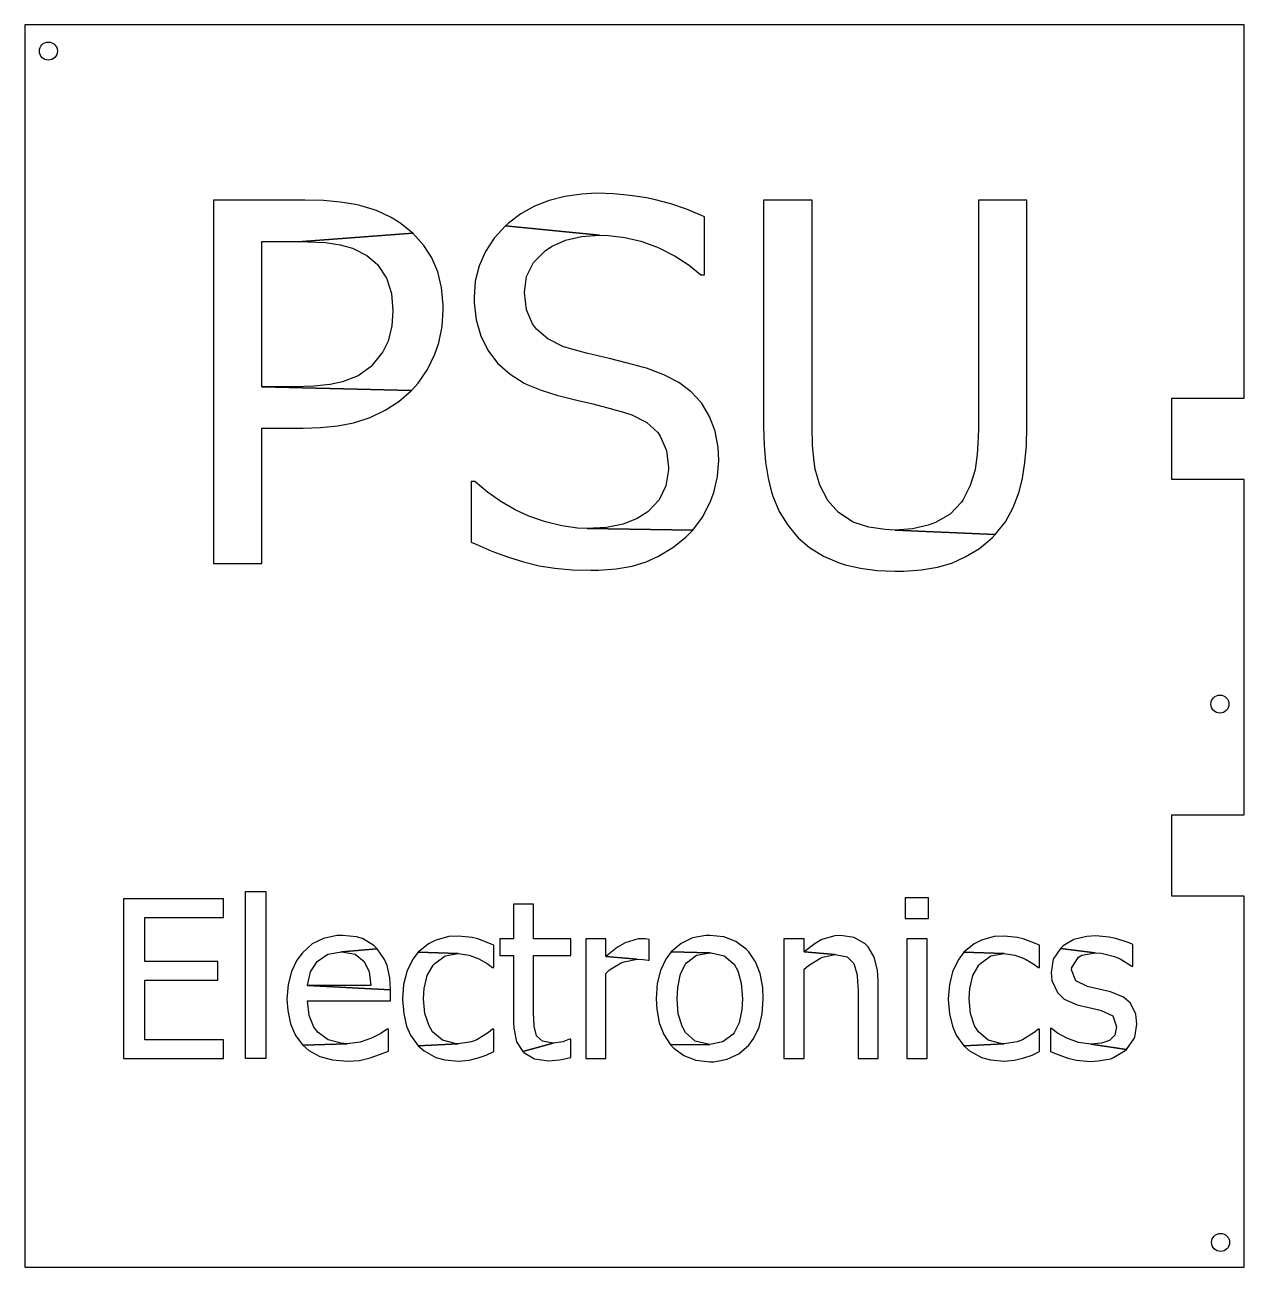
# Model space of a CAD drawing. Extents: x -67 to 67, y -57 to 80.
import ezdxf

# ---------------------------------------------------------------- set-up
doc = ezdxf.new("R2010")
doc.units = 0
doc.layers.get('0').update_dxf_attribs({"linetype": 'CONTINUOUS'})
doc.layers.add('ENGRAVE', color=7, linetype='CONTINUOUS')

msp = doc.modelspace()

# ---------------------------------------------------------------- linework, layer by layer
msp.add_lwpolyline([(59.38, -7.15), (67.38, -7.15), (67.38, 29.93), (59.38, 29.93), (59.38, 38.93), (67.38, 38.93), (67.38, 80.21), (-67.42, 80.21), (-67.42, -57.19), (67.38, -57.19), (67.38, -16.15), (59.38, -16.15)], close=True)
for centre in [(-64.82, 77.31), (64.7, 5.09), (64.77, -54.45)]:
    msp.add_circle(centre, 1)
at = {"layer": 'ENGRAVE', "color": 139}
for points in [[(-36.45, 60.83), (-46.55, 60.83), (-46.55, 20.62), (-41.21, 20.62), (-41.21, 35.61), (-36.67, 35.61), (-34.72, 35.67), (-32.81, 35.86), (-31.09, 36.19), (-29.57, 36.66), (-29.24, 36.8), (-27.58, 37.58), (-26.06, 38.57), (-24.68, 39.76), (-41.21, 40.17), (-41.21, 56.25), (-36.78, 56.25), (-24.52, 57.17), (-25.95, 58.32), (-26.92, 58.92), (-28.56, 59.68), (-30.37, 60.25), (-30.88, 60.35), (-32.55, 60.62), (-34.41, 60.78)], [(-4.23, 61.58), (-5.85, 61.5), (-7.72, 61.24), (-9.47, 60.8), (-11.09, 60.15), (-12.59, 59.31), (-13.96, 58.28), (-14.29, 57.97), (-3.88, 56.96), (-2.9, 56.92), (-1.09, 56.7), (0.68, 56.29), (2.4, 55.65), (2.73, 55.51), (4.47, 54.62), (6.01, 53.64), (7.31, 52.57), (7.72, 52.57), (7.72, 58.98), (7.39, 59.14), (5.73, 59.82), (4, 60.43), (2.17, 60.89), (1.29, 61.07), (-0.5, 61.34), (-2.34, 61.52)], [(19.61, 60.83), (14.25, 60.83), (14.25, 35.74), (14.31, 33.74), (14.47, 31.83), (14.74, 30.09), (15.13, 28.53), (15.27, 28.08), (15.97, 26.39), (16.92, 24.87), (18.09, 23.48), (19.34, 22.41), (20.88, 21.46), (22.62, 20.73), (23.28, 20.5), (24.96, 20.11), (26.81, 19.86), (28.8, 19.78), (29.77, 19.8), (31.72, 19.93), (33.47, 20.25), (35.05, 20.69), (36.55, 21.36), (38.11, 22.31), (39.52, 23.48), (39.85, 23.83), (28.8, 24.34), (27.7, 24.38), (25.87, 24.65), (24.27, 25.18), (24.04, 25.3), (22.52, 26.29), (21.33, 27.63), (21.31, 27.69), (20.47, 29.29), (19.96, 31.07), (19.83, 31.92), (19.67, 33.7), (19.61, 35.74)], [(43.34, 60.83), (38, 60.83), (38, 35.61), (37.98, 34.58), (37.88, 32.68), (37.65, 31.05), (37.65, 31.01), (37.1, 29.25), (36.26, 27.63), (36.09, 27.38), (34.86, 26.11), (33.24, 25.18), (32.46, 24.89), (30.71, 24.48), (28.8, 24.34), (39.85, 23.83), (40.98, 25.24), (41.86, 26.82), (42.5, 28.55), (42.87, 30.07), (43.12, 31.81), (43.3, 33.7), (43.34, 35.74)], [(-14.29, 57.97), (-15.54, 56.62), (-16.51, 55.16), (-17.21, 53.56), (-17.62, 51.87), (-17.76, 50.05), (-17.76, 49.45), (-17.54, 47.58), (-17.06, 45.92), (-17.06, 45.9), (-16.24, 44.22), (-15.15, 42.8), (-13.78, 41.57), (-12.22, 40.6), (-11.99, 40.48), (-10.33, 39.8), (-8.5, 39.23), (-8.17, 39.14), (-6.24, 38.67), (-4.64, 38.28), (-3.1, 37.91), (-1.25, 37.38), (-0.31, 37.09), (1.35, 36.25), (2.54, 35.14), (2.83, 34.73), (3.51, 33.15), (3.73, 31.24), (3.73, 31.01), (3.43, 29.21), (2.69, 27.67), (1.46, 26.37), (0.28, 25.61), (-1.28, 24.98), (-3.12, 24.63), (-5.24, 24.52), (6.42, 24.32), (7.49, 25.76), (8.35, 27.42), (8.74, 28.49), (9.15, 30.27), (9.3, 32.08), (9.22, 33.46), (8.89, 35.28), (8.27, 36.91), (7.37, 38.4), (7.35, 38.43), (6.24, 39.62), (4.88, 40.64), (3.22, 41.52), (1.31, 42.24), (0.88, 42.35), (-0.8, 42.8), (-2.79, 43.31), (-3.45, 43.46), (-5.34, 43.91), (-6.94, 44.34), (-7.93, 44.65), (-9.59, 45.47), (-10.86, 46.54), (-11.29, 47.13), (-11.97, 48.71), (-12.2, 50.62), (-11.95, 52.39), (-11.19, 53.93), (-9.9, 55.22), (-9.2, 55.69), (-7.66, 56.39), (-5.89, 56.82), (-3.88, 56.96)], [(-24.52, 57.17), (-36.78, 56.25), (-36.14, 56.23), (-34.19, 56.14), (-32.57, 55.9), (-31.21, 55.51), (-29.63, 54.71), (-28.44, 53.7), (-27.43, 52.2), (-27.41, 52.14), (-26.9, 50.5), (-26.73, 48.57), (-26.84, 46.92), (-27.27, 45.22), (-27.86, 44.05), (-29.01, 42.59), (-29.14, 42.43), (-30.59, 41.38), (-32.32, 40.72), (-33.65, 40.44), (-35.46, 40.25), (-37.56, 40.17), (-41.21, 40.17), (-24.68, 39.76), (-23.94, 40.58), (-22.9, 42.08), (-22.09, 43.78), (-21.66, 45.06), (-21.29, 46.86), (-21.17, 48.71), (-21.17, 49.22), (-21.36, 51.15), (-21.77, 52.88), (-22.44, 54.44), (-23.31, 55.8)], [(-17.68, 29.72), (-18.07, 29.72), (-18.07, 23.01), (-17.47, 22.74), (-15.81, 22.02), (-14.07, 21.38), (-12.28, 20.81), (-12.16, 20.77), (-10.56, 20.38), (-8.83, 20.11), (-6.92, 19.93), (-4.85, 19.9), (-4.01, 19.9), (-2.04, 20.05), (-0.27, 20.36), (1.27, 20.83), (2.65, 21.46), (4.21, 22.39), (5.66, 23.54), (6.42, 24.32), (-5.24, 24.52), (-6.31, 24.55), (-8.07, 24.79), (-9.86, 25.24), (-11.69, 25.88), (-13.2, 26.56), (-14.79, 27.48), (-16.28, 28.51)], [(-45.46, -16.46), (-56.51, -16.46), (-56.51, -34.1), (-45.46, -34.1), (-45.46, -32.03), (-54.16, -32.03), (-54.16, -25.46), (-46.08, -25.46), (-46.08, -23.37), (-54.16, -23.37), (-54.16, -18.53), (-45.46, -18.53)], [(-40.79, -34.1), (-43.03, -34.1), (-43.03, -15.65), (-40.79, -15.65), (-40.79, -34.1)], [(32.47, -16.35), (29.92, -16.35), (29.92, -18.64), (32.47, -18.64)], [(-11.18, -17.05), (-13.39, -17.05), (-13.39, -20.88), (-14.9, -20.88), (-14.9, -22.72), (-13.39, -22.72), (-13.39, -30.05), (-13.36, -30.75), (-13.06, -32.26), (-12.38, -33.32), (-9, -32.42), (-10.2, -32.2), (-10.87, -31.59), (-11.13, -30.55), (-11.13, -30.52), (-11.18, -29.01), (-11.18, -22.72), (-7.07, -22.72), (-7.07, -20.88), (-11.18, -20.88)], [(-32.29, -20.49), (-32.94, -20.51), (-34.39, -20.82), (-35.65, -21.44), (-36.74, -22.41), (-37.35, -23.23), (-37.94, -24.48), (-38.3, -25.94), (-38.44, -27.56), (-38.36, -28.79), (-38.05, -30.27), (-37.49, -31.56), (-36.68, -32.62), (-31.79, -32.48), (-32.46, -32.42), (-33.89, -32.06), (-35, -31.25), (-35.48, -30.63), (-35.98, -29.35), (-36.18, -27.73), (-27.01, -27.73), (-27.01, -26.5), (-36.18, -26.02), (-36.18, -25.99), (-35.84, -24.54), (-35.09, -23.37), (-33.94, -22.58), (-33.91, -22.58), (-32.43, -22.33), (-28.46, -21.97), (-28.85, -21.6), (-30.11, -20.85), (-30.75, -20.65)], [(-19.49, -20.57), (-20.55, -20.62), (-21.98, -21.02), (-22.81, -21.44), (-23.93, -22.36), (-19.51, -22.5), (-18.31, -22.67), (-17.22, -23.09), (-16.3, -23.62), (-15.71, -24.06), (-15.57, -24.06), (-15.57, -21.58), (-15.94, -21.41), (-17.36, -20.88), (-17.98, -20.71)], [(8.31, -20.49), (7.86, -20.51), (6.38, -20.76), (5.12, -21.38), (4.03, -22.33), (8.31, -22.41), (8.47, -22.41), (9.9, -22.75), (10.99, -23.67), (11.41, -24.4), (11.77, -25.77), (11.91, -27.5), (11.86, -28.68), (11.55, -30.16), (10.99, -31.28), (10.88, -31.42), (9.76, -32.26), (8.31, -32.56), (3.97, -32.59), (4.31, -32.96), (5.43, -33.79), (6.77, -34.3), (8.31, -34.47), (8.75, -34.47), (10.24, -34.19), (11.52, -33.6), (12.61, -32.65), (13.17, -31.87), (13.76, -30.63), (14.09, -29.18), (14.21, -27.5), (14.15, -26.24), (13.87, -24.71), (13.34, -23.42), (12.61, -22.33), (12.31, -22.02), (11.19, -21.18), (9.84, -20.65)], [(22.76, -20.49), (22.12, -20.54), (20.69, -20.96), (19.97, -21.38), (18.74, -22.33), (22.18, -22.61), (23.49, -22.86), (24.24, -23.59), (24.61, -24.85), (24.61, -25.04), (24.69, -26.58), (24.69, -34.1), (26.9, -34.1), (26.9, -25.52), (26.85, -24.34), (26.48, -22.89), (25.81, -21.77), (25.47, -21.44), (24.27, -20.74)], [(40.85, -20.57), (39.76, -20.62), (38.34, -21.02), (37.53, -21.44), (36.38, -22.36), (40.83, -22.5), (42.03, -22.67), (43.12, -23.09), (44.01, -23.62), (44.63, -24.06), (44.77, -24.06), (44.77, -21.58), (44.4, -21.41), (42.95, -20.88), (42.34, -20.71)], [(50.98, -20.54), (50, -20.6), (48.54, -20.96), (47.37, -21.66), (47.06, -21.94), (50.92, -22.44), (51.56, -22.47), (53.04, -22.83), (53.69, -23.09), (54.95, -23.9), (55.06, -23.9), (55.06, -21.49), (54.67, -21.3), (53.18, -20.82), (52.46, -20.68)], [(-28.46, -21.97), (-32.43, -22.33), (-32.38, -22.33), (-30.92, -22.58), (-29.92, -23.37), (-29.38, -24.46), (-29.36, -24.51), (-29.16, -26.02), (-36.18, -26.02), (-27.01, -26.5), (-27.06, -25.18), (-27.37, -23.81), (-27.65, -23.17)], [(-3.19, -20.88), (-5.42, -20.88), (-5.42, -34.1), (-3.19, -34.1), (-3.19, -24.71), (-2.77, -24.32), (-1.51, -23.53), (-1.17, -23.42), (0.28, -23.14), (-3.19, -22.83)], [(0.7, -20.88), (0.39, -20.88), (-1.06, -21.3), (-1.9, -21.8), (-3.19, -22.83), (0.28, -23.14), (0.95, -23.17), (1.48, -23.25), (1.6, -23.25), (1.6, -20.93), (1.2, -20.88)], [(18.74, -20.88), (16.5, -20.88), (16.5, -34.1), (18.74, -34.1), (18.74, -24.23), (19.21, -23.84), (20.47, -23.06), (20.75, -22.92), (22.18, -22.61), (18.74, -22.33)], [(32.33, -20.88), (30.09, -20.88), (30.09, -34.1), (32.33, -34.1)], [(47.06, -21.94), (46.28, -23.14), (46.03, -24.6), (46.11, -25.49), (46.73, -26.8), (47.48, -27.53), (48.91, -28.17), (50.19, -28.48), (51.31, -28.73), (51.56, -28.79), (52.85, -29.4), (53.27, -30.61), (53.1, -31.53), (52.49, -32.12), (51.59, -32.42), (50.44, -32.54), (54.36, -33.1), (55.23, -31.89), (55.28, -31.75), (55.53, -30.3), (55.42, -29.21), (54.81, -27.98), (54.05, -27.34), (52.6, -26.75), (51.31, -26.44), (50.19, -26.19), (50.05, -26.16), (48.77, -25.52), (48.29, -24.29), (48.32, -24.04), (49.07, -22.89), (49.44, -22.69), (50.92, -22.44)], [(-23.93, -22.36), (-24.52, -23.11), (-25.19, -24.48), (-25.19, -24.54), (-25.55, -25.91), (-25.67, -27.5), (-25.67, -27.59), (-25.53, -29.18), (-25.22, -30.55), (-24.77, -31.53), (-23.93, -32.7), (-19.51, -32.48), (-19.85, -32.45), (-21.25, -32.09), (-22.34, -31.17), (-22.73, -30.5), (-23.21, -29.15), (-23.35, -27.5), (-23.29, -26.38), (-22.93, -24.93), (-22.28, -23.78), (-22.11, -23.59), (-20.97, -22.75), (-19.51, -22.5)], [(4.03, -22.33), (3.44, -23.11), (2.85, -24.37), (2.49, -25.83), (2.38, -27.5), (2.44, -28.65), (2.71, -30.16), (3.22, -31.47), (3.97, -32.59), (8.31, -32.56), (8.11, -32.54), (6.69, -32.2), (5.62, -31.25), (5.23, -30.55), (4.81, -29.18), (4.7, -27.5), (4.76, -26.24), (5.06, -24.76), (5.62, -23.67), (5.73, -23.53), (6.85, -22.69), (8.31, -22.41)], [(36.38, -22.36), (35.82, -23.11), (35.15, -24.48), (35.12, -24.54), (34.79, -25.91), (34.67, -27.5), (34.67, -27.59), (34.79, -29.18), (35.12, -30.55), (35.54, -31.53), (36.38, -32.7), (40.83, -32.48), (40.49, -32.45), (39.09, -32.09), (38, -31.17), (37.58, -30.5), (37.13, -29.15), (36.99, -27.5), (37.05, -26.38), (37.39, -24.93), (38.03, -23.78), (38.23, -23.59), (39.37, -22.75), (40.83, -22.5)], [(-27.23, -30.86), (-27.37, -30.86), (-28.07, -31.33), (-29.08, -31.87), (-30.34, -32.31), (-31.79, -32.48), (-36.68, -32.62), (-36.01, -33.21), (-34.81, -33.88), (-33.41, -34.27), (-31.76, -34.41), (-30.42, -34.33), (-29.24, -34.05), (-28.21, -33.68), (-27.23, -33.29)], [(-15.57, -30.86), (-15.71, -30.86), (-16.16, -31.25), (-17.45, -32.03), (-18.03, -32.26), (-19.51, -32.48), (-23.93, -32.7), (-23.29, -33.26), (-21.98, -33.99), (-21, -34.24), (-19.49, -34.41), (-18.31, -34.3), (-17.31, -34.05), (-16.41, -33.74), (-15.57, -33.35)], [(44.77, -30.86), (44.63, -30.86), (44.18, -31.25), (42.89, -32.03), (42.28, -32.26), (40.83, -32.48), (36.38, -32.7), (37.02, -33.26), (38.34, -33.99), (39.32, -34.24), (40.85, -34.41), (42, -34.3), (43.03, -34.05), (43.93, -33.74), (44.77, -33.35)], [(46.08, -30.8), (45.97, -30.8), (45.97, -33.32), (46.42, -33.51), (47.9, -34.07), (48.85, -34.3), (50.36, -34.44), (51.23, -34.38), (52.63, -34.13), (52.93, -33.99), (54.22, -33.21), (54.36, -33.1), (50.44, -32.54), (49.05, -32.34), (47.79, -31.87), (46.75, -31.31)], [(-7.07, -31.98), (-7.21, -31.98), (-7.94, -32.26), (-9, -32.42), (-12.38, -33.32), (-12.27, -33.43), (-11.07, -34.13), (-9.53, -34.38), (-8.33, -34.27), (-7.07, -33.99)]]:
    msp.add_lwpolyline(points, close=True, dxfattribs=at)

doc.saveas('drawing.dxf')
